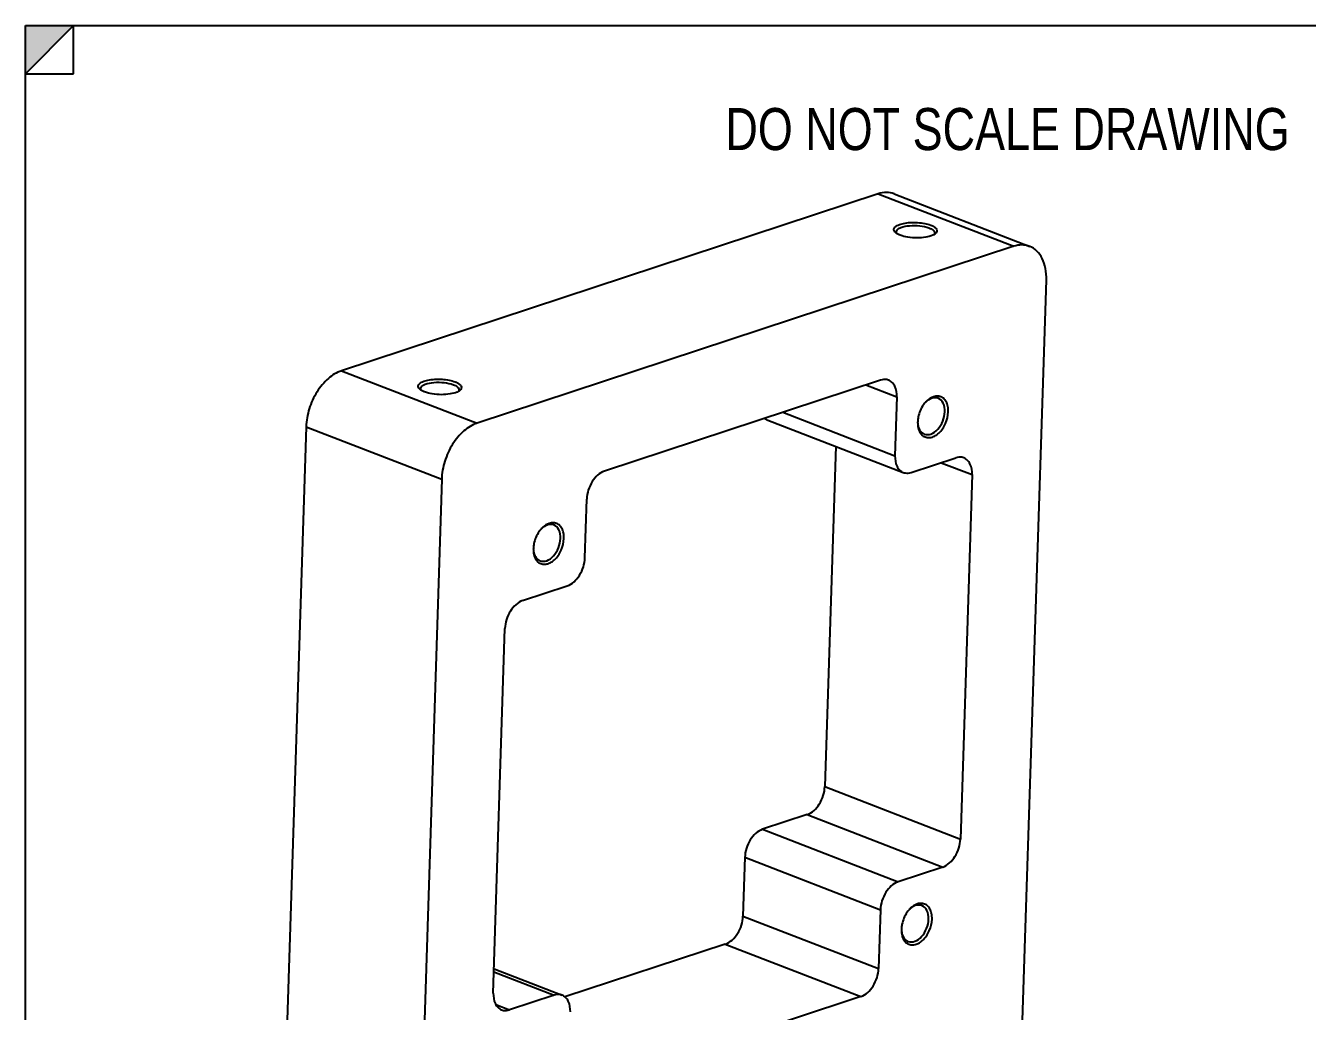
# Model space of a CAD drawing. Header units: inches. Extents: x 0.1 to 16.4, y 0 to 11.6.
# Drawn here: x 0.276 to 4.48, y 8.344 to 11.575 of the extents above; entities that cross this region are included whole.
import ezdxf

# ---------------------------------------------------------------- set-up
doc = ezdxf.new("R2010")
doc.units = ezdxf.units.IN
doc.header["$LTSCALE"] = 0.909449
doc.header["$MEASUREMENT"] = 0
doc.layers.get('0').update_dxf_attribs({"linetype": 'CONTINUOUS'})
doc.layers.add('02___PRT_ALL_AXES', color=7, linetype='CONTINUOUS')
doc.styles.get("Standard").update_dxf_attribs({"font": 'txt', "width": 0.8})

msp = doc.modelspace()

# ---------------------------------------------------------------- hatches: boundary and pattern name
at = {"linetype": 'CONTINUOUS'}
h = msp.add_hatch(color=2, dxfattribs=at)
edge = h.paths.add_edge_path()
edge.add_line((0.2756, 11.5748), (0.4331, 11.5748))
edge.add_line((0.2756, 11.4173), (0.2756, 11.5748))
edge.add_line((0.2756, 11.4173), (0.4331, 11.5748))

# ---------------------------------------------------------------- linework, layer by layer
at = {"color": 7, "linetype": 'CONTINUOUS'}
for p, q in [((0.2756, 11.4173), (0.4331, 11.5748)), ((0.2756, 11.4173), (0.2756, 11.5748)), ((0.2756, 11.5748), (0.4331, 11.5748)), ((0.4331, 11.4173), (0.4331, 11.5748)), ((0.4331, 11.5748), (16.2598, 11.5748)), ((0.2756, 0.4331), (0.2756, 11.4173)), ((0.2756, 11.4173), (0.4331, 11.4173)), ((3.0722, 11.0234), (1.3117, 10.4435)), ((3.0722, 11.0234), (3.517, 10.8514)), ((3.1321, 10.8939), (3.1286, 10.8967)), ((3.2563, 10.8917), (3.255, 10.8896)), ((3.517, 10.8514), (1.7564, 10.2715)), ((3.527, 7.7206), (3.6237, 10.7411)), ((1.3117, 10.4435), (1.7564, 10.2715)), ((3.08, 10.413), (2.1743, 10.1147)), ((3.0318, 10.3971), (3.1334, 10.3578)), ((1.5721, 10.3802), (1.5686, 10.383)), ((1.6963, 10.3779), (1.695, 10.3758)), ((3.1334, 10.3578), (3.1272, 10.1651)), ((2.7594, 10.3074), (3.1272, 10.1651)), ((1.1956, 10.2599), (1.0988, 7.2393)), ((1.1956, 10.2599), (1.6403, 10.0879)), ((3.2016, 10.2758), (3.2016, 10.2734)), ((2.9327, 10.1958), (2.897, 9.0802)), ((3.1806, 10.11), (3.3266, 10.1581)), ((3.2784, 10.1422), (3.38, 10.1029)), ((3.38, 10.1029), (3.3417, 8.9083)), ((1.6403, 10.0879), (1.5436, 7.0673)), ((2.1101, 9.8301), (2.1163, 10.0228)), ((1.941, 9.8607), (1.9409, 9.8582)), ((1.9059, 9.6902), (2.052, 9.7383)), ((1.8096, 8.4037), (1.8479, 9.5983)), ((2.897, 9.0802), (3.3417, 8.9083)), ((2.8389, 8.9884), (2.6929, 8.9403)), ((2.8389, 8.9884), (3.2837, 8.8164)), ((2.6929, 8.9403), (3.1376, 8.7683)), ((2.6348, 8.8485), (2.6286, 8.6558)), ((2.6348, 8.8485), (3.0795, 8.6765)), ((3.2837, 8.8164), (3.1376, 8.7683)), ((3.0795, 8.6765), (3.0734, 8.4838)), ((2.6286, 8.6558), (3.0734, 8.4838)), ((3.1484, 8.6129), (3.1483, 8.6105)), ((2.5706, 8.5639), (2.0442, 8.3906)), ((2.5706, 8.5639), (3.0153, 8.3919)), ((1.8118, 8.4729), (2.0091, 8.3966)), ((2.0091, 8.3966), (1.863, 8.3485)), ((3.0153, 8.3919), (2.1096, 8.0936)), ((1.8184, 8.3658), (1.863, 8.3485))]:
    msp.add_line(p, q, dxfattribs=at)
for centre, radius, start, end in [((3.1394, 10.8988), 0.00827, 178.2488, 190.0503), ((1.5794, 10.385), 0.00827, 178.2488, 190.0503), ((3.2875, 10.286), 0.0809, 132.4906, 138.0014), ((3.2963, 10.2782), 0.0927, 139.616, 144.8909), ((3.2922, 10.2817), 0.0873, 137.9493, 139.5834), ((3.2904, 10.273), 0.0888, 177.0407, 177.728), ((3.2892, 10.273), 0.0876, 177.7286, 178.1659), ((2.0357, 9.8631), 0.0927, 139.616, 144.8909), ((2.0315, 9.8665), 0.0873, 137.9493, 139.5834), ((2.0268, 9.8709), 0.0809, 132.4906, 138.0014), ((2.0297, 9.8578), 0.0888, 177.0407, 177.728), ((2.0285, 9.8579), 0.0876, 177.7286, 178.1659), ((3.2431, 8.6153), 0.0927, 139.616, 144.8909), ((3.2389, 8.6188), 0.0873, 137.9493, 139.5834), ((3.2342, 8.6231), 0.0809, 132.4906, 138.0014), ((3.2371, 8.6101), 0.0888, 177.0407, 177.728), ((3.2359, 8.6101), 0.0876, 177.7286, 178.1659)]:
    msp.add_arc(centre, radius, start, end, dxfattribs=at)
for points, knots in [([(3.1243, 11.0233), (3.1164, 11.0263), (3.0986, 11.0295), (3.0809, 11.0262), (3.0722, 11.0234)], [0, 0, 0, 0, 0.482355, 1, 1, 1, 1]), ([(3.1286, 10.8967), (3.1261, 10.899), (3.1229, 10.9033), (3.1238, 10.91), (3.1268, 10.9143), (3.1315, 10.9181), (3.141, 10.923), (3.1565, 10.9274), (3.178, 10.93), (3.2013, 10.9299), (3.2239, 10.9271), (3.2381, 10.9233), (3.2444, 10.9209)], [0, 0, 0, 0, 0.070514, 0.101329, 0.136118, 0.178692, 0.230511, 0.360837, 0.518709, 0.689173, 0.855048, 1, 1, 1, 1]), ([(3.1319, 10.9023), (3.1329, 10.9046), (3.1375, 10.9091), (3.1517, 10.9159), (3.1764, 10.9201), (3.2077, 10.9196), (3.2291, 10.9153), (3.2386, 10.9117)], [0, 0, 0, 0, 0.068315, 0.162474, 0.421988, 0.726977, 1, 1, 1, 1]), ([(3.1442, 10.8878), (3.143, 10.8883), (3.1388, 10.89), (3.1348, 10.8921), (3.1321, 10.8939)], [0, 0, 0, 0, 0.274328, 1, 1, 1, 1]), ([(3.2386, 10.9117), (3.2436, 10.9098), (3.2515, 10.9064), (3.2571, 10.8983), (3.257, 10.895)], [0, 0, 0, 0, 0.612182, 1, 1, 1, 1]), ([(3.2444, 10.9209), (3.2488, 10.9192), (3.256, 10.9157), (3.2644, 10.9086), (3.2659, 10.8988), (3.2617, 10.8944), (3.2594, 10.8925)], [0, 0, 0, 0, 0.345392, 0.593935, 0.780899, 1, 1, 1, 1]), ([(3.2594, 10.8925), (3.2588, 10.8921), (3.2562, 10.8901), (3.2533, 10.8886), (3.251, 10.8875)], [0, 0, 0, 0, 0.225729, 1, 1, 1, 1]), ([(3.251, 10.8875), (3.2438, 10.8843), (3.2265, 10.8801), (3.199, 10.8782), (3.1706, 10.8804), (3.1523, 10.8847), (3.1442, 10.8878)], [0, 0, 0, 0, 0.217728, 0.484404, 0.759425, 1, 1, 1, 1]), ([(3.5691, 10.8513), (3.5611, 10.8543), (3.5433, 10.8575), (3.5256, 10.8542), (3.517, 10.8514)], [0, 0, 0, 0, 0.482355, 1, 1, 1, 1]), ([(3.6237, 10.7411), (3.6241, 10.7537), (3.6226, 10.7779), (3.6123, 10.8109), (3.5945, 10.8368), (3.5778, 10.8479), (3.5691, 10.8513)], [0, 0, 0, 0, 0.290744, 0.552379, 0.785411, 1, 1, 1, 1]), ([(1.3117, 10.4435), (1.2959, 10.4383), (1.2647, 10.4187), (1.2287, 10.3748), (1.2036, 10.3201), (1.1962, 10.2798), (1.1956, 10.2599)], [0, 0, 0, 0, 0.218204, 0.469507, 0.737701, 1, 1, 1, 1]), ([(1.5686, 10.383), (1.5662, 10.3852), (1.5629, 10.3896), (1.5639, 10.3962), (1.5668, 10.4005), (1.5716, 10.4043), (1.581, 10.4093), (1.5965, 10.4136), (1.618, 10.4162), (1.6414, 10.4161), (1.6639, 10.4133), (1.6781, 10.4095), (1.6845, 10.4071)], [0, 0, 0, 0, 0.070514, 0.101329, 0.136118, 0.178692, 0.230511, 0.360837, 0.518709, 0.689173, 0.855048, 1, 1, 1, 1]), ([(1.5719, 10.3885), (1.573, 10.3908), (1.5775, 10.3953), (1.5918, 10.4021), (1.6164, 10.4063), (1.6477, 10.4058), (1.6692, 10.4016), (1.6787, 10.3979)], [0, 0, 0, 0, 0.068315, 0.162474, 0.421988, 0.726977, 1, 1, 1, 1]), ([(1.6787, 10.3979), (1.6836, 10.396), (1.6915, 10.3926), (1.6972, 10.3845), (1.6971, 10.3812)], [0, 0, 0, 0, 0.612182, 1, 1, 1, 1]), ([(1.6845, 10.4071), (1.6888, 10.4054), (1.696, 10.4019), (1.7044, 10.3948), (1.7059, 10.3851), (1.7018, 10.3806), (1.6995, 10.3788)], [0, 0, 0, 0, 0.345392, 0.593935, 0.780899, 1, 1, 1, 1]), ([(3.106, 10.4129), (3.1041, 10.4137), (3.0956, 10.4161), (3.0863, 10.415), (3.08, 10.413)], [0, 0, 0, 0, 0.240614, 1, 1, 1, 1]), ([(3.1334, 10.3578), (3.1337, 10.3697), (3.1313, 10.3875), (3.1188, 10.4057), (3.1104, 10.4112), (3.106, 10.4129)], [0, 0, 0, 0, 0.550557, 0.784541, 1, 1, 1, 1]), ([(1.5842, 10.3741), (1.583, 10.3745), (1.5789, 10.3762), (1.5748, 10.3783), (1.5721, 10.3802)], [0, 0, 0, 0, 0.274328, 1, 1, 1, 1]), ([(1.691, 10.3738), (1.6838, 10.3705), (1.6665, 10.3663), (1.639, 10.3644), (1.6107, 10.3666), (1.5923, 10.3709), (1.5842, 10.3741)], [0, 0, 0, 0, 0.217728, 0.484404, 0.759425, 1, 1, 1, 1]), ([(1.6995, 10.3788), (1.6989, 10.3783), (1.6962, 10.3764), (1.6933, 10.3748), (1.691, 10.3738)], [0, 0, 0, 0, 0.225729, 1, 1, 1, 1]), ([(3.261, 10.3602), (3.2586, 10.3598), (3.2482, 10.3573), (3.2389, 10.3512), (3.2329, 10.3457)], [0, 0, 0, 0, 0.228856, 1, 1, 1, 1]), ([(3.2689, 10.3533), (3.2637, 10.3553), (3.2506, 10.3558), (3.2395, 10.3498), (3.2342, 10.3459)], [0, 0, 0, 0, 0.461583, 1, 1, 1, 1]), ([(3.2908, 10.3092), (3.2911, 10.3187), (3.289, 10.3365), (3.276, 10.3505), (3.2689, 10.3533)], [0, 0, 0, 0, 0.554958, 1, 1, 1, 1]), ([(3.3019, 10.3089), (3.3021, 10.3149), (3.3013, 10.3263), (3.2961, 10.3418), (3.2871, 10.3537), (3.2788, 10.3582), (3.2745, 10.3594)], [0, 0, 0, 0, 0.2925, 0.553763, 0.785201, 1, 1, 1, 1]), ([(3.2205, 10.3315), (3.2122, 10.3197), (3.2044, 10.3013), (3.2019, 10.2823), (3.2017, 10.2776)], [0, 0, 0, 0, 0.754118, 1, 1, 1, 1]), ([(3.2173, 10.2316), (3.2207, 10.2287), (3.2288, 10.2243), (3.2432, 10.2237), (3.2578, 10.2289), (3.2769, 10.2429), (3.295, 10.2699), (3.3015, 10.2957), (3.3019, 10.3089)], [0, 0, 0, 0, 0.096828, 0.195937, 0.305865, 0.43013, 0.711415, 1, 1, 1, 1]), ([(3.2235, 10.2358), (3.2303, 10.2331), (3.2482, 10.2343), (3.2698, 10.2516), (3.2856, 10.2777), (3.2904, 10.2987), (3.2908, 10.3092)], [0, 0, 0, 0, 0.195557, 0.436849, 0.717429, 1, 1, 1, 1]), ([(1.7564, 10.2715), (1.7406, 10.2663), (1.7094, 10.2467), (1.6734, 10.2028), (1.6483, 10.1481), (1.6409, 10.1078), (1.6403, 10.0879)], [0, 0, 0, 0, 0.218204, 0.469507, 0.737701, 1, 1, 1, 1]), ([(3.2016, 10.2734), (3.2016, 10.2691), (3.2025, 10.2541), (3.209, 10.2385), (3.2173, 10.2316)], [0, 0, 0, 0, 0.285477, 1, 1, 1, 1]), ([(3.2032, 10.2624), (3.2046, 10.2564), (3.209, 10.2454), (3.2185, 10.2377), (3.2235, 10.2358)], [0, 0, 0, 0, 0.535619, 1, 1, 1, 1]), ([(3.1272, 10.1651), (3.1268, 10.1532), (3.1293, 10.1354), (3.1418, 10.1172), (3.1502, 10.1117), (3.1545, 10.11)], [0, 0, 0, 0, 0.550557, 0.784541, 1, 1, 1, 1]), ([(3.3527, 10.158), (3.3507, 10.1588), (3.3422, 10.1612), (3.333, 10.1602), (3.3266, 10.1581)], [0, 0, 0, 0, 0.240614, 1, 1, 1, 1]), ([(3.38, 10.1029), (3.3804, 10.1149), (3.3779, 10.1326), (3.3654, 10.1508), (3.357, 10.1563), (3.3527, 10.158)], [0, 0, 0, 0, 0.550557, 0.784541, 1, 1, 1, 1]), ([(2.1743, 10.1147), (2.1576, 10.1092), (2.1286, 10.0801), (2.1169, 10.0429), (2.1163, 10.0228)], [0, 0, 0, 0, 0.468102, 1, 1, 1, 1]), ([(3.1545, 10.11), (3.1565, 10.1093), (3.165, 10.1069), (3.1742, 10.1079), (3.1806, 10.11)], [0, 0, 0, 0, 0.240614, 1, 1, 1, 1]), ([(2.0003, 9.945), (1.9979, 9.9447), (1.9875, 9.9421), (1.9783, 9.936), (1.9722, 9.9305)], [0, 0, 0, 0, 0.228856, 1, 1, 1, 1]), ([(2.0083, 9.9381), (2.003, 9.9401), (1.99, 9.9406), (1.9788, 9.9346), (1.9736, 9.9307)], [0, 0, 0, 0, 0.461583, 1, 1, 1, 1]), ([(2.0301, 9.894), (2.0304, 9.9035), (2.0283, 9.9213), (2.0154, 9.9353), (2.0083, 9.9381)], [0, 0, 0, 0, 0.554958, 1, 1, 1, 1]), ([(2.0413, 9.8937), (2.0414, 9.8997), (2.0407, 9.9112), (2.0355, 9.9267), (2.0265, 9.9385), (2.0181, 9.943), (2.0139, 9.9442)], [0, 0, 0, 0, 0.2925, 0.553763, 0.785201, 1, 1, 1, 1]), ([(1.9599, 9.9163), (1.9515, 9.9045), (1.9438, 9.8862), (1.9413, 9.8671), (1.941, 9.8624)], [0, 0, 0, 0, 0.754118, 1, 1, 1, 1]), ([(1.9567, 9.8164), (1.96, 9.8135), (1.9682, 9.8091), (1.9825, 9.8085), (1.9971, 9.8137), (2.0163, 9.8277), (2.0344, 9.8547), (2.0408, 9.8805), (2.0413, 9.8937)], [0, 0, 0, 0, 0.096828, 0.195937, 0.305865, 0.43013, 0.711415, 1, 1, 1, 1]), ([(1.9628, 9.8206), (1.9696, 9.8179), (1.9875, 9.8191), (2.0092, 9.8364), (2.025, 9.8625), (2.0298, 9.8835), (2.0301, 9.894)], [0, 0, 0, 0, 0.195557, 0.436849, 0.717429, 1, 1, 1, 1]), ([(1.9409, 9.8582), (1.9409, 9.8539), (1.9419, 9.8389), (1.9484, 9.8234), (1.9567, 9.8164)], [0, 0, 0, 0, 0.285477, 1, 1, 1, 1]), ([(1.9426, 9.8472), (1.944, 9.8412), (1.9484, 9.8302), (1.9579, 9.8225), (1.9628, 9.8206)], [0, 0, 0, 0, 0.535619, 1, 1, 1, 1]), ([(2.052, 9.7383), (2.0688, 9.7438), (2.0977, 9.7728), (2.1095, 9.8101), (2.1101, 9.8301)], [0, 0, 0, 0, 0.468102, 1, 1, 1, 1]), ([(1.9059, 9.6902), (1.8892, 9.6847), (1.8602, 9.6556), (1.8485, 9.6184), (1.8479, 9.5983)], [0, 0, 0, 0, 0.468102, 1, 1, 1, 1]), ([(2.8389, 8.9884), (2.8557, 8.9939), (2.8847, 9.023), (2.8964, 9.0602), (2.897, 9.0802)], [0, 0, 0, 0, 0.468102, 1, 1, 1, 1]), ([(2.6929, 8.9403), (2.6761, 8.9348), (2.6471, 8.9057), (2.6354, 8.8685), (2.6348, 8.8485)], [0, 0, 0, 0, 0.468102, 1, 1, 1, 1]), ([(3.2837, 8.8164), (3.3004, 8.8219), (3.3294, 8.851), (3.3411, 8.8882), (3.3417, 8.9083)], [0, 0, 0, 0, 0.468102, 1, 1, 1, 1]), ([(3.1376, 8.7683), (3.1209, 8.7628), (3.0919, 8.7338), (3.0802, 8.6965), (3.0795, 8.6765)], [0, 0, 0, 0, 0.468102, 1, 1, 1, 1]), ([(3.1673, 8.6686), (3.1589, 8.6568), (3.1512, 8.6384), (3.1487, 8.6194), (3.1484, 8.6146)], [0, 0, 0, 0, 0.754118, 1, 1, 1, 1]), ([(3.2077, 8.6972), (3.2053, 8.6969), (3.1949, 8.6944), (3.1857, 8.6883), (3.1796, 8.6827)], [0, 0, 0, 0, 0.228856, 1, 1, 1, 1]), ([(3.2157, 8.6903), (3.2104, 8.6924), (3.1974, 8.6928), (3.1862, 8.6869), (3.181, 8.683)], [0, 0, 0, 0, 0.461583, 1, 1, 1, 1]), ([(3.2375, 8.6463), (3.2378, 8.6558), (3.2357, 8.6736), (3.2228, 8.6876), (3.2157, 8.6903)], [0, 0, 0, 0, 0.554958, 1, 1, 1, 1]), ([(3.2487, 8.6459), (3.2488, 8.6519), (3.2481, 8.6634), (3.2429, 8.6789), (3.2339, 8.6907), (3.2255, 8.6953), (3.2213, 8.6964)], [0, 0, 0, 0, 0.2925, 0.553763, 0.785201, 1, 1, 1, 1]), ([(2.5706, 8.5639), (2.5873, 8.5694), (2.6163, 8.5985), (2.628, 8.6357), (2.6286, 8.6558)], [0, 0, 0, 0, 0.468102, 1, 1, 1, 1]), ([(3.1641, 8.5686), (3.1674, 8.5658), (3.1756, 8.5614), (3.1899, 8.5608), (3.2045, 8.5659), (3.2237, 8.5799), (3.2418, 8.6069), (3.2482, 8.6328), (3.2487, 8.6459)], [0, 0, 0, 0, 0.096828, 0.195937, 0.305865, 0.43013, 0.711415, 1, 1, 1, 1]), ([(3.1702, 8.5728), (3.177, 8.5702), (3.1949, 8.5714), (3.2166, 8.5887), (3.2324, 8.6147), (3.2372, 8.6357), (3.2375, 8.6463)], [0, 0, 0, 0, 0.195557, 0.436849, 0.717429, 1, 1, 1, 1]), ([(3.1483, 8.6105), (3.1483, 8.6061), (3.1493, 8.5911), (3.1558, 8.5756), (3.1641, 8.5686)], [0, 0, 0, 0, 0.285477, 1, 1, 1, 1]), ([(3.15, 8.5995), (3.1514, 8.5935), (3.1558, 8.5824), (3.1653, 8.5747), (3.1702, 8.5728)], [0, 0, 0, 0, 0.535619, 1, 1, 1, 1]), ([(3.0153, 8.3919), (3.032, 8.3974), (3.061, 8.4265), (3.0727, 8.4637), (3.0734, 8.4838)], [0, 0, 0, 0, 0.468102, 1, 1, 1, 1]), ([(1.8096, 8.4037), (1.8093, 8.3917), (1.8117, 8.374), (1.8242, 8.3558), (1.8326, 8.3502), (1.8369, 8.3486)], [0, 0, 0, 0, 0.550557, 0.784541, 1, 1, 1, 1]), ([(2.0351, 8.3966), (2.0331, 8.3973), (2.0247, 8.3997), (2.0154, 8.3987), (2.0091, 8.3966)], [0, 0, 0, 0, 0.240614, 1, 1, 1, 1]), ([(2.0624, 8.3415), (2.0628, 8.3534), (2.0603, 8.3712), (2.0479, 8.3893), (2.0395, 8.3949), (2.0351, 8.3966)], [0, 0, 0, 0, 0.550557, 0.784541, 1, 1, 1, 1]), ([(1.8369, 8.3486), (1.8389, 8.3478), (1.8474, 8.3454), (1.8567, 8.3464), (1.863, 8.3485)], [0, 0, 0, 0, 0.240614, 1, 1, 1, 1])]:
    msp.add_open_spline(points, degree=3, knots=knots, dxfattribs=at)
for points in [[(3.1311, 10.899), (3.1311, 10.9001), (3.1314, 10.9013), (3.1319, 10.9023)], [(3.1329, 10.8933), (3.1321, 10.8945), (3.1315, 10.8959), (3.1312, 10.8973)], [(3.257, 10.895), (3.257, 10.8939), (3.2567, 10.8927), (3.2563, 10.8917)], [(1.5711, 10.3852), (1.5712, 10.3864), (1.5715, 10.3875), (1.5719, 10.3885)], [(1.573, 10.3795), (1.5722, 10.3807), (1.5715, 10.3821), (1.5713, 10.3835)], [(1.6971, 10.3812), (1.697, 10.3801), (1.6967, 10.379), (1.6963, 10.3779)], [(3.2342, 10.3459), (3.2319, 10.3441), (3.2296, 10.3422), (3.2275, 10.3401)], [(3.2745, 10.3594), (3.2702, 10.3606), (3.2655, 10.3608), (3.261, 10.3602)], [(2.7004, 10.2875), (2.7032, 10.2852), (2.7064, 10.2833), (2.7098, 10.282)], [(3.2017, 10.2733), (3.2019, 10.2696), (3.2024, 10.266), (3.2032, 10.2624)], [(1.9736, 9.9307), (1.9712, 9.9289), (1.969, 9.927), (1.9669, 9.9249)], [(2.0139, 9.9442), (2.0095, 9.9454), (2.0048, 9.9456), (2.0003, 9.945)], [(1.9411, 9.8581), (1.9413, 9.8544), (1.9417, 9.8508), (1.9426, 9.8472)], [(3.181, 8.683), (3.1786, 8.6812), (3.1764, 8.6793), (3.1743, 8.6772)], [(3.2213, 8.6964), (3.2169, 8.6977), (3.2122, 8.6979), (3.2077, 8.6972)], [(3.1485, 8.6104), (3.1487, 8.6067), (3.1491, 8.603), (3.15, 8.5995)]]:
    msp.add_open_spline(points, degree=3, dxfattribs=at)
at = {"layer": '02___PRT_ALL_AXES', "color": 7, "linetype": 'CONTINUOUS'}
for p, q in [((3.1243, 11.0233), (3.5691, 10.8513)), ((2.7098, 10.282), (3.1545, 10.11)), ((1.8122, 8.4828), (2.0351, 8.3966))]:
    msp.add_line(p, q, dxfattribs=at)

# ---------------------------------------------------------------- texts
at = {"color": 2, "linetype": 'CONTINUOUS', "insert": (3.4964, 11.3047), "char_height": 0.137795, "width": 2.204724, "attachment_point": 2, "line_spacing_factor": 0.9}
msp.add_mtext('DO NOT SCALE DRAWING', dxfattribs=at)

doc.saveas('drawing.dxf')
